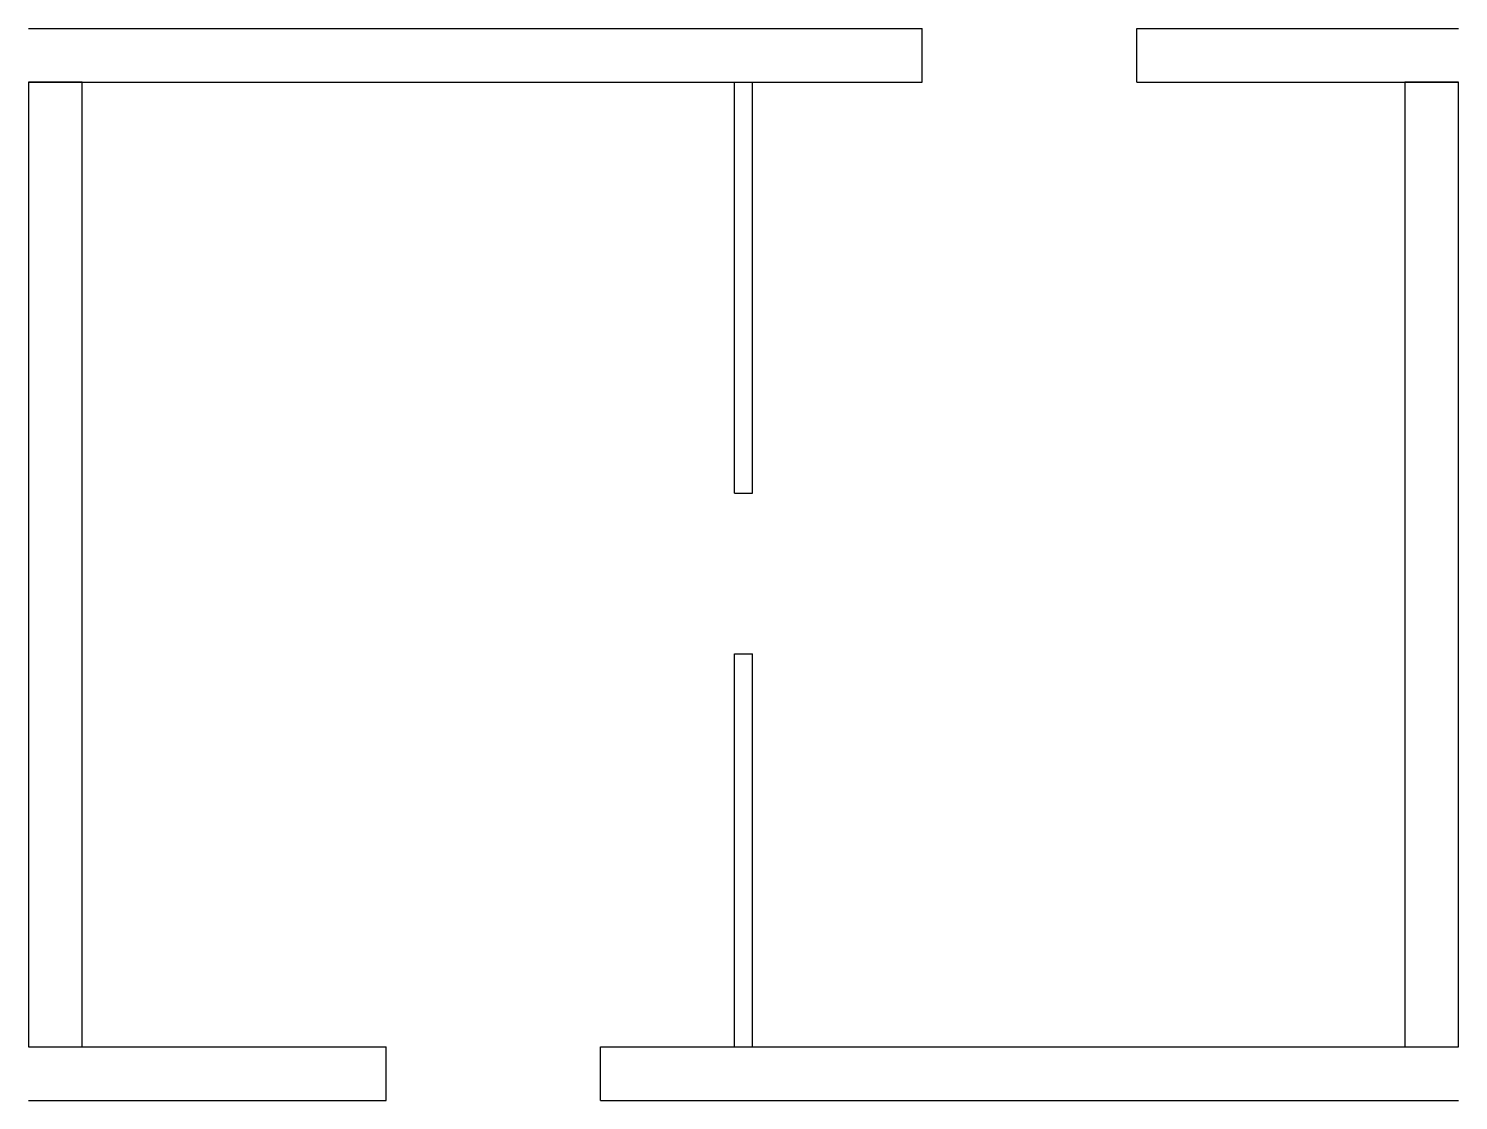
# Model space of a CAD drawing. Header units: millimetres. Extents: x 0 to 8000, y 0 to 6000.
import ezdxf

# ---------------------------------------------------------------- set-up
doc = ezdxf.new("R2010")
doc.units = ezdxf.units.MM

msp = doc.modelspace()

# ---------------------------------------------------------------- linework, layer by layer
at = {"layer": 'A-WALL'}
for p, q in [((0, 6000), (5000, 6000)), ((5000, 5700), (5000, 6000)), ((6200, 6000), (8000, 6000)), ((6200, 5700), (6200, 6000)), ((0, 5700), (5000, 5700)), ((3950, 3400), (3950, 5700)), ((4050, 3400), (4050, 5700)), ((6200, 5700), (8000, 5700)), ((3950, 3400), (4050, 3400)), ((3950, 300), (3950, 2500)), ((3950, 2500), (4050, 2500)), ((4050, 300), (4050, 2500)), ((0, 300), (2000, 300)), ((2000, 0), (2000, 300)), ((3200, 300), (8000, 300)), ((3200, 0), (3200, 300)), ((0, 0), (2000, 0)), ((3200, 0), (8000, 0))]:
    msp.add_line(p, q, dxfattribs=at)
for points in [[(0, 300), (300, 300), (300, 5700), (0, 5700)], [(7700, 300), (8000, 300), (8000, 5700), (7700, 5700)]]:
    msp.add_lwpolyline(points, close=True, dxfattribs=at)

doc.saveas('drawing.dxf')
